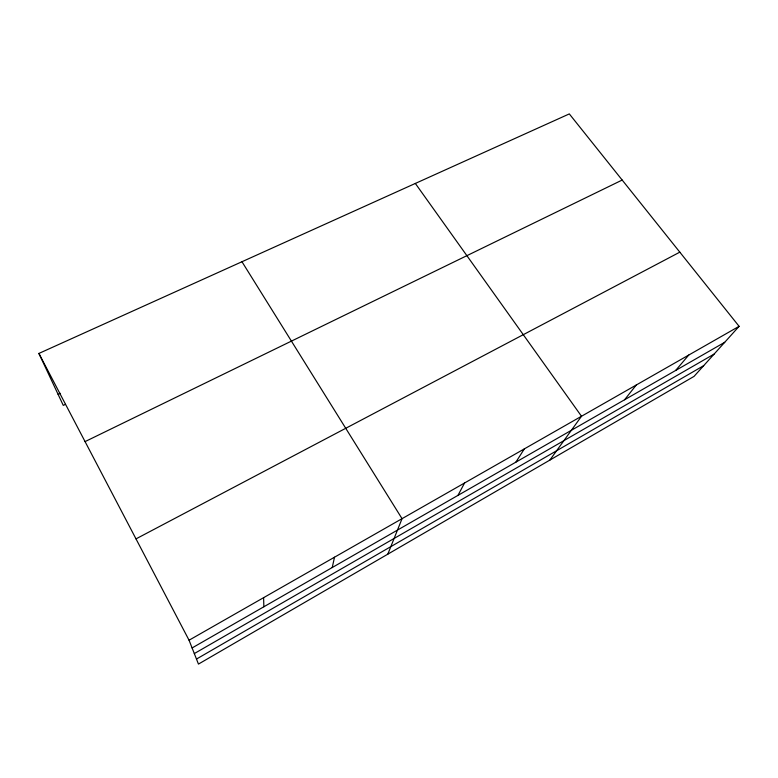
<?xml version="1.0" encoding="UTF-8"?>
<svg xmlns="http://www.w3.org/2000/svg" width="778" height="778" viewBox="0 0 778 778"><rect width="100%" height="100%" fill="white"/><g stroke="black" fill="none" stroke-linecap="round" stroke-linejoin="round"><path stroke-width="1.17" d="M332.235 567.532L334.511 557.213M387.814 554.16L402.041 518.673L241.968 261.739M457.96 495.382L464.563 482.992M515.882 462.142L524.333 448.887M549.851 460.099L581.506 416.259L415.335 183.443M624.578 399.766L636.268 385.013M675.654 370.454L688.744 355.06M739.1 326.322L694.025 376.396L198.458 664.091L189.054 640.216L38.9 353.436L569.311 113.909L739.1 326.322L189.054 640.216M196.474 659.063L703.691 365.67M194.315 653.578L714.116 354.087M192.098 647.948L724.726 342.301M135.994 538.882L679.816 252.15M85.065 441.603L622.176 180.049M65.449 404.365L63.271 405.387L38.9 353.436M58.097 394.339L60.285 393.318M263.606 597.679L263.859 606.772"/></g></svg>
